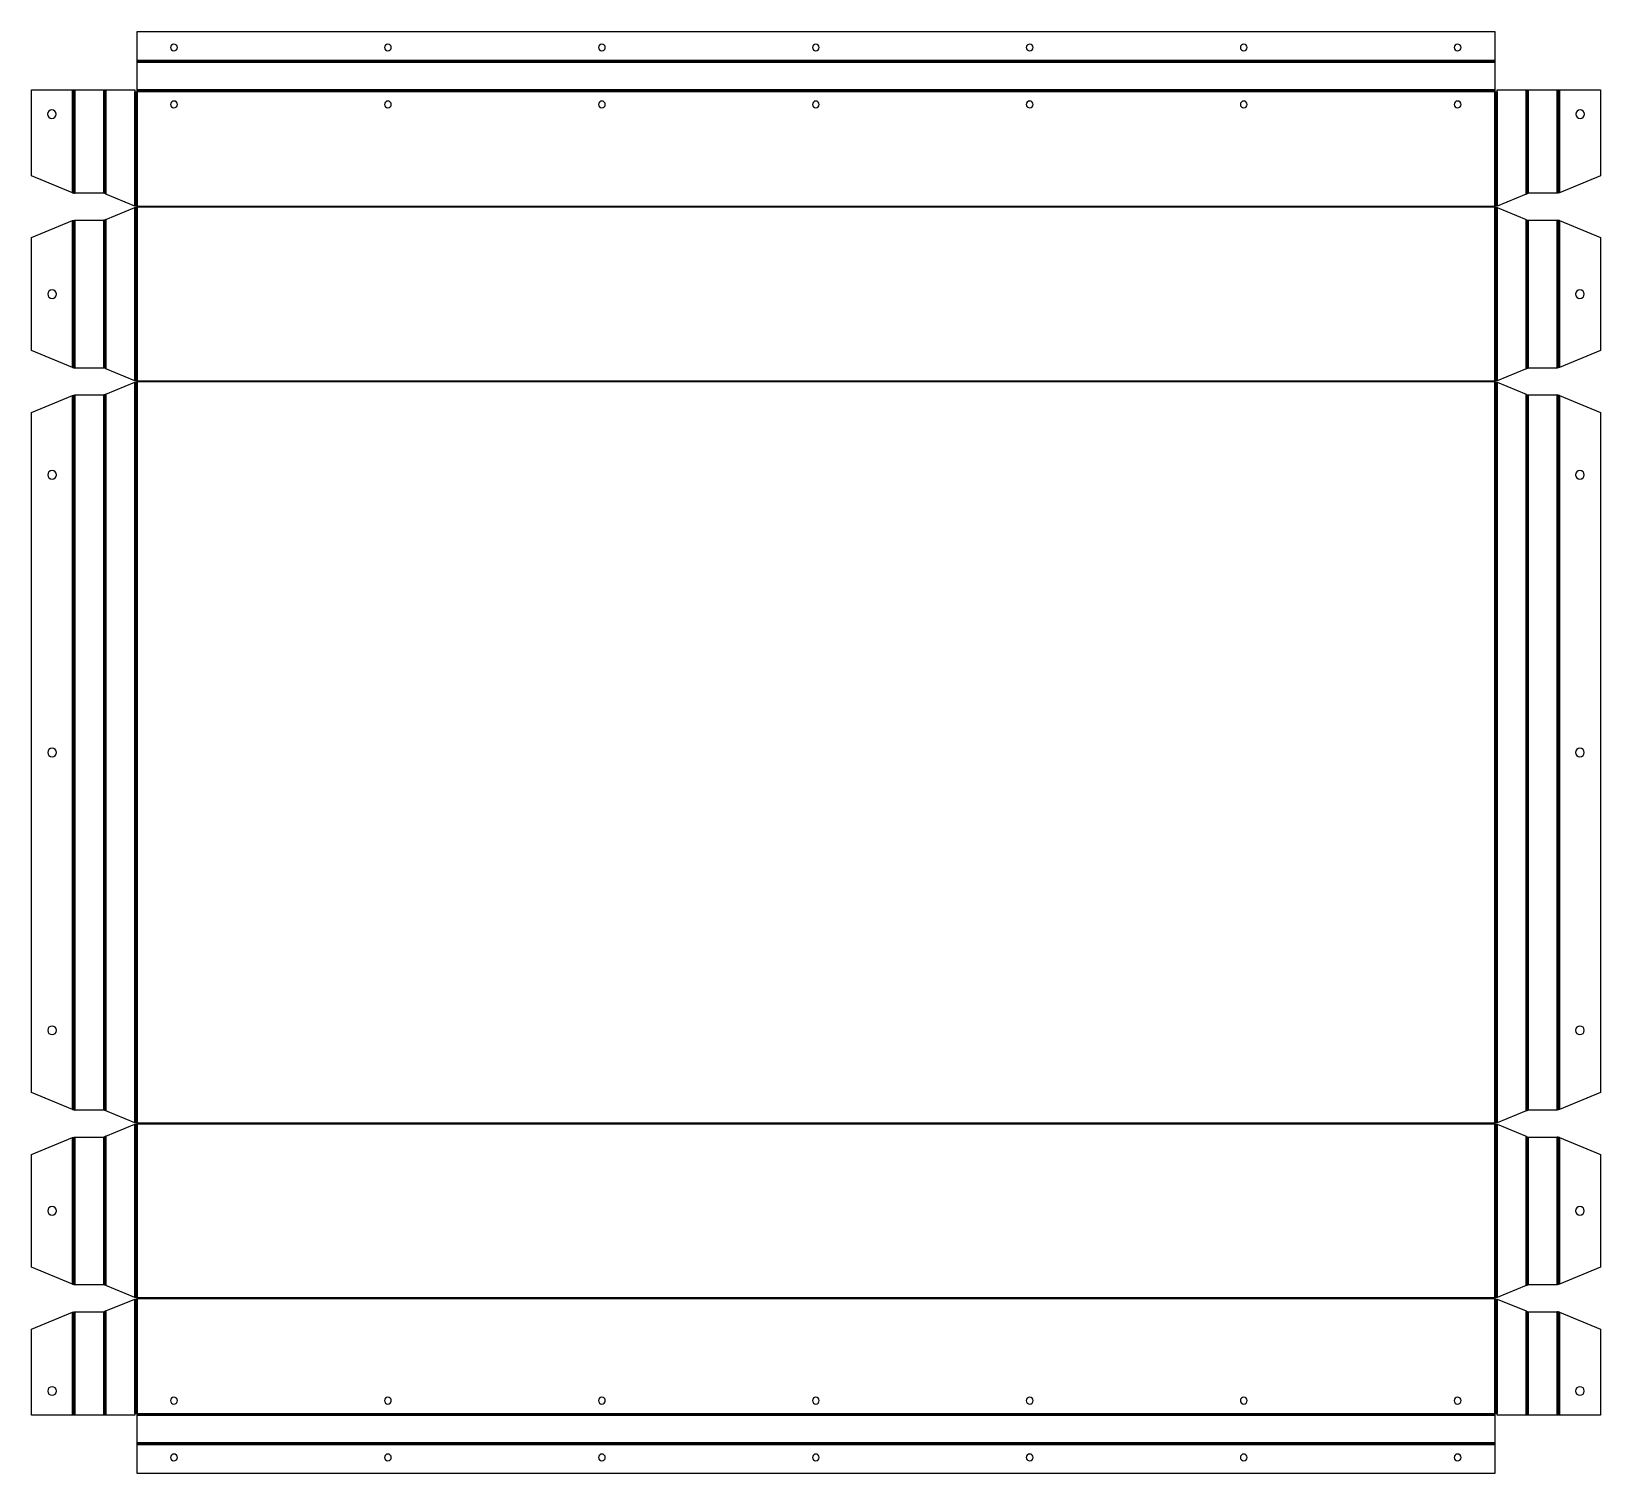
# Model space of a CAD drawing. Header units: millimetres. Extents: x -86 to 1186, y 0 to 1168.
import ezdxf

# ---------------------------------------------------------------- set-up
doc = ezdxf.new("R2010")
doc.units = ezdxf.units.MM

msp = doc.modelspace()

# ---------------------------------------------------------------- linework, layer by layer
at = {"layer": 'BEND'}
for p, q in [((1100.1, 1143.8), (0, 1143.8)), ((-51.3, 1037.1), (-51.3, 1120.8)), ((-26.1, 1120.8), (-26.1, 1036.8)), ((-0.9, 1119.2), (-0.9, 1026.6)), ((1100.1, 1120.1), (0, 1120.1)), ((1101, 1026.6), (1101, 1119.2)), ((1126.2, 1036.8), (1126.2, 1120.8)), ((1151.4, 1120.8), (1151.4, 1037.1)), ((-0.9, 1025.5), (-0.9, 885)), ((1100.1, 1026), (0, 1026)), ((1101, 885), (1101, 1025.5)), ((-51.3, 895.5), (-51.3, 1015)), ((-26.1, 1015.3), (-26.1, 895.3)), ((1126.2, 895.3), (1126.2, 1015.3)), ((1151.4, 1015), (1151.4, 895.5)), ((-0.9, 884), (-0.9, 284)), ((1100.1, 884.5), (0, 884.5)), ((1101, 284), (1101, 884)), ((-51.3, 294.5, 0), (-51.3, 873.5, 0)), ((-26.1, 873.8), (-26.1, 294.2)), ((1126.2, 294.2), (1126.2, 873.8)), ((1151.4, 873.5), (1151.4, 294.5)), ((-0.9, 283), (-0.9, 142.5)), ((0, 283.5), (1100.1, 283.5)), ((1101, 142.5), (1101, 283)), ((-51.3, 153), (-51.3, 272.5)), ((-26.1, 272.8), (-26.1, 152.7)), ((1126.2, 152.7), (1126.2, 272.8, 0)), ((1151.4, 272.5), (1151.4, 153)), ((-0.9, 141.5), (-0.9, 48.8)), ((0, 142), (1100.1, 142)), ((1101, 48.8), (1101, 141.5)), ((-51.3, 47.2), (-51.3, 131)), ((-26.1, 131.3), (-26.1, 47.2)), ((1126.2, 47.2), (1126.2, 131.3)), ((1151.4, 131), (1151.4, 47.2)), ((0, 47.9), (1100.1, 47.9)), ((0, 24.3), (1100.1, 24.3))]:
    msp.add_line(p, q, dxfattribs=at)
at = {"layer": 'BEND_EXTENT'}
for p, q in [((0, 1144.7), (1100.1, 1144.7)), ((1100.1, 1142.8), (0, 1142.8)), ((-52.2, 1037.3), (-52.2, 1120.8)), ((-50.4, 1120.8), (-50.4, 1037)), ((-27, 1037), (-27, 1120.8)), ((-25.2, 1120.8), (-25.2, 1036.3)), ((-1.8, 1026.6), (-1.8, 1119.2)), ((0, 1121), (1100.1, 1121)), ((1101.9, 1119.2), (1101.9, 1026.6)), ((1125.3, 1036.3), (1125.3, 1120.8)), ((1127.1, 1120.8), (1127.1, 1037)), ((1150.5, 1037), (1150.5, 1120.8)), ((1152.3, 1120.8), (1152.3, 1037.3)), ((-1.8, 885.1), (-1.8, 1025.5)), ((1101.9, 1025.5), (1101.9, 885.1)), ((-52.2, 895.8), (-52.2, 1014.8)), ((-50.4, 1015.1), (-50.4, 895.4)), ((-27, 895.4), (-27, 1015.1)), ((-25.2, 1015.8), (-25.2, 894.8)), ((1125.3, 894.8), (1125.3, 1015.8)), ((1127.1, 1015.1), (1127.1, 895.4)), ((1150.5, 895.4), (1150.5, 1015.1)), ((1152.3, 1014.8), (1152.3, 895.8)), ((-1.8, 284.1), (-1.8, 884)), ((1101.9, 884), (1101.9, 284.1)), ((-52.2, 294.8), (-52.2, 873.3)), ((-50.4, 873.6), (-50.4, 294.4)), ((-27, 294.4), (-27, 873.6)), ((-25.2, 874.3), (-25.2, 293.8)), ((1125.3, 293.8), (1125.3, 874.3)), ((1127.1, 873.6), (1127.1, 294.4)), ((1150.5, 294.4), (1150.5, 873.6)), ((1152.3, 873.3), (1152.3, 294.8)), ((-1.8, 142.6), (-1.8, 283)), ((1101.9, 283), (1101.9, 142.6)), ((-52.2, 153.3), (-52.2, 272.3)), ((-50.4, 272.6), (-50.4, 152.9)), ((-27, 152.9), (-27, 272.6)), ((-25.2, 273.3), (-25.2, 152.3)), ((1125.3, 152.3), (1125.3, 273.3)), ((1127.1, 272.6), (1127.1, 152.9)), ((1150.5, 152.9), (1150.5, 272.6)), ((1152.3, 272.3), (1152.3, 153.3)), ((-1.8, 48.8), (-1.8, 141.4)), ((1101.9, 141.4), (1101.9, 48.8)), ((-52.2, 47.2), (-52.2, 130.8)), ((-50.4, 131.1), (-50.4, 47.2)), ((-27, 47.2), (-27, 131.1)), ((-25.2, 131.8), (-25.2, 47.2)), ((1125.3, 47.2), (1125.3, 131.8)), ((1127.1, 131.1), (1127.1, 47.2)), ((1150.5, 47.2), (1150.5, 131.1)), ((1152.3, 130.8), (1152.3, 47.2)), ((1100.1, 47), (0, 47)), ((0, 25.2), (1100.1, 25.2)), ((1100.1, 23.4), (0, 23.4))]:
    msp.add_line(p, q, dxfattribs=at)
for points in [[(1100.1, 1119.2), (0, 1119.2), (0, 1026.5), (1100.1, 1026.5)], [(0, 1025.6), (0, 885), (1100.1, 885), (1100.1, 1025.6)], [(0, 884.1), (0, 284), (1100.1, 284), (1100.1, 884.1)], [(1100.1, 142.5), (1100.1, 283.1), (0, 283.1), (0, 142.5)], [(0, 48.8), (1100.1, 48.8), (1100.1, 141.6), (0, 141.6)]]:
    msp.add_lwpolyline(points, close=True, dxfattribs=at)
at = {"layer": 'INTERIOR_PROFILES', "extrusion": (0, 0, -1)}
for centre, radius in [((-29.9, 1155), 2.75), ((-203.2, 1155), 2.75), ((-376.6, 1155), 2.75), ((-549.9, 1155), 2.75), ((-723.2, 1155), 2.75), ((-896.6, 1155), 2.75), ((-1069.9, 1155), 2.75), ((-29.9, 1108.9), 2.75), ((-203.2, 1108.9), 2.75), ((-376.6, 1108.9), 2.75), ((-549.9, 1108.9), 2.75), ((-723.2, 1108.9), 2.75), ((-896.6, 1108.9), 2.75), ((-1069.9, 1108.9), 2.75), ((69, 1101.1), 3.5), ((-1169.1, 1101.1), 3.5), ((68.9, 955.3), 3.5), ((-1169, 955.3), 3.5), ((68.9, 809), 3.5), ((-1169, 809), 3.5), ((68.9, 584), 3.5), ((-1169, 584), 3.5), ((68.9, 359), 3.5), ((-1169, 359), 3.5), ((68.9, 212.8), 3.5), ((-1169, 212.8), 3.5), ((68.9, 66.9), 3.5), ((-1169, 66.9), 3.5), ((-29.9, 59.1), 2.75), ((-203.2, 59.1), 2.75), ((-376.6, 59.1), 2.75), ((-549.9, 59.1), 2.75), ((-723.2, 59.1), 2.75), ((-896.6, 59.1), 2.75), ((-1069.9, 59.1), 2.75), ((-29.9, 13.1), 2.75), ((-203.2, 13.1), 2.75), ((-376.6, 13.1), 2.75), ((-549.9, 13.1), 2.75), ((-723.2, 13.1), 2.75), ((-896.6, 13.1), 2.75), ((-1069.9, 13.1), 2.75)]:
    msp.add_circle(centre, radius, dxfattribs=at)
at = {"layer": 'OUTER_PROFILES'}
for p, q in [((0, 1119.2), (0, 1168.1)), ((0, 1168.1), (1100.1, 1168.1)), ((1100.1, 1168.1), (1100.1, 1119.2)), ((-85.6, 1051.1), (-85.6, 1120.8)), ((-85.6, 1120.8), (-1.8, 1120.8)), ((-1.8, 1120.8), (-1.8, 1119.2)), ((-1.8, 1119.2), (0, 1119.2)), ((1100.1, 1119.2), (1101.9, 1119.2)), ((1101.9, 1119.2), (1101.9, 1120.8)), ((1101.9, 1120.8), (1185.7, 1120.8)), ((1185.7, 1120.8), (1185.7, 1051.1)), ((-52.2, 1037.3), (-85.6, 1051.1)), ((1185.7, 1051.1), (1152.3, 1037.3)), ((-27, 1037), (-50.4, 1037)), ((-1.8, 1026.6), (-25.2, 1036.3)), ((1125.3, 1036.3), (1101.9, 1026.6)), ((1150.5, 1037), (1127.1, 1037)), ((-25.2, 1015.8), (-1.8, 1025.5)), ((0, 1026.5), (-1.8, 1026.6)), ((-1.8, 1025.5), (0, 1025.6)), ((0, 1025.6), (0, 1026.5)), ((1101.9, 1026.6), (1100.1, 1026.5)), ((1100.1, 1026.5), (1100.1, 1025.6)), ((1100.1, 1025.6), (1101.9, 1025.5)), ((1101.9, 1025.5), (1125.3, 1015.8)), ((-85.6, 1001), (-52.2, 1014.8)), ((-50.4, 1015.1), (-27, 1015.1)), ((1127.1, 1015.1), (1150.5, 1015.1)), ((1152.3, 1014.8), (1185.7, 1001)), ((-85.6, 909.6), (-85.6, 1001)), ((1185.7, 1001), (1185.7, 909.6)), ((-52.2, 895.8), (-85.6, 909.6)), ((1185.7, 909.6), (1152.3, 895.8)), ((-27, 895.4), (-50.4, 895.4)), ((-1.8, 885.1), (-25.2, 894.8)), ((1125.3, 894.8), (1101.9, 885.1)), ((1150.5, 895.4), (1127.1, 895.4)), ((-25.2, 874.3), (-1.8, 884)), ((0, 885), (-1.8, 885.1)), ((-1.8, 884), (0, 884.1)), ((0, 884.1), (0, 885)), ((1101.9, 885.1), (1100.1, 885)), ((1100.1, 885), (1100.1, 884.1)), ((1100.1, 884.1), (1101.9, 884)), ((1101.9, 884), (1125.3, 874.3)), ((-85.6, 859.4), (-52.2, 873.3)), ((-50.4, 873.6), (-27, 873.6)), ((1127.1, 873.6), (1150.5, 873.6)), ((1152.3, 873.3), (1185.7, 859.4)), ((-85.6, 308.6), (-85.6, 859.4)), ((1185.7, 859.4), (1185.7, 308.6)), ((-52.2, 294.8), (-85.6, 308.6)), ((1185.7, 308.6), (1152.3, 294.8)), ((-27, 294.4), (-50.4, 294.4)), ((-1.8, 284.1), (-25.2, 293.8)), ((1125.3, 293.8), (1101.9, 284.1)), ((1150.5, 294.4), (1127.1, 294.4)), ((-25.2, 273.3), (-1.8, 283)), ((0, 284), (-1.8, 284.1)), ((-1.8, 283), (0, 283.1)), ((0, 283.1), (0, 284)), ((1101.9, 284.1), (1100.1, 284)), ((1100.1, 284), (1100.1, 283.1)), ((1100.1, 283.1), (1101.9, 283)), ((1101.9, 283), (1125.3, 273.3)), ((-85.6, 258.4), (-52.2, 272.3)), ((-50.4, 272.6), (-27, 272.6)), ((1127.1, 272.6), (1150.5, 272.6)), ((1152.3, 272.3), (1185.7, 258.4)), ((-85.6, 167.1), (-85.6, 258.4)), ((1185.7, 258.4), (1185.7, 167.1)), ((-52.2, 153.3), (-85.6, 167.1)), ((1185.7, 167.1), (1152.3, 153.3)), ((-27, 152.9), (-50.4, 152.9)), ((1150.5, 152.9), (1127.1, 152.9)), ((-1.8, 142.6), (-25.2, 152.3)), ((-25.2, 131.8), (-1.8, 141.4)), ((0, 142.5), (-1.8, 142.6)), ((-1.8, 141.4), (0, 141.6)), ((0, 141.6), (0, 142.5)), ((1101.9, 142.6), (1100.1, 142.5)), ((1100.1, 142.5), (1100.1, 141.6)), ((1100.1, 141.6), (1101.9, 141.4)), ((1125.3, 152.3), (1101.9, 142.6)), ((1101.9, 141.4), (1125.3, 131.8)), ((-85.6, 116.9), (-52.2, 130.8)), ((-50.4, 131.1), (-27, 131.1)), ((1127.1, 131.1), (1150.5, 131.1)), ((1152.3, 130.8), (1185.7, 116.9)), ((-85.6, 47.2), (-85.6, 116.9)), ((1185.7, 116.9), (1185.7, 47.2)), ((-1.8, 47.2), (-85.6, 47.2)), ((0, 48.8), (-1.8, 48.8)), ((-1.8, 48.8), (-1.8, 47.2)), ((0, 0), (0, 48.8)), ((1101.9, 48.8), (1100.1, 48.8)), ((1100.1, 48.8), (1100.1, 0)), ((1101.9, 47.2), (1101.9, 48.8)), ((1185.7, 47.2), (1101.9, 47.2)), ((1100.1, 0), (0, 0))]:
    msp.add_line(p, q, dxfattribs=at)
for points in [[(-52.2, 1037.3), (-51.6, 1037.1), (-51, 1037), (-50.4, 1037)], [(-25.2, 1036.3), (-25.8, 1036.6), (-26.4, 1037), (-27, 1037)], [(1125.3, 1036.3), (1125.9, 1036.6), (1126.5, 1037), (1127.1, 1037)], [(1152.3, 1037.3), (1151.7, 1037.1), (1151.1, 1037), (1150.5, 1037)], [(-52.2, 1014.8), (-51.6, 1015), (-51, 1015.1), (-50.4, 1015.1)], [(-25.2, 1015.8), (-25.8, 1015.4), (-26.4, 1015.1), (-27, 1015.1)], [(1125.3, 1015.8), (1125.9, 1015.4), (1126.5, 1015.1), (1127.1, 1015.1)], [(1152.3, 1014.8), (1151.7, 1015), (1151.1, 1015.1), (1150.5, 1015.1)], [(-52.2, 895.8), (-51.6, 895.6), (-51, 895.4), (-50.4, 895.4)], [(-25.2, 894.8), (-25.8, 895.1), (-26.4, 895.4), (-27, 895.4)], [(1125.3, 894.8), (1125.9, 895.1), (1126.5, 895.4), (1127.1, 895.4)], [(1152.3, 895.8), (1151.7, 895.6), (1151.1, 895.4), (1150.5, 895.4)], [(-52.2, 873.3), (-51.6, 873.5), (-51, 873.6), (-50.4, 873.6)], [(-25.2, 874.3), (-25.8, 873.9), (-26.4, 873.6), (-27, 873.6)], [(1125.3, 874.3), (1125.9, 873.9), (1126.5, 873.6), (1127.1, 873.6)], [(1152.3, 873.3), (1151.7, 873.5), (1151.1, 873.6), (1150.5, 873.6)], [(-52.2, 294.8), (-51.6, 294.6), (-51, 294.4), (-50.4, 294.4)], [(-25.2, 293.8), (-25.8, 294.1), (-26.4, 294.4), (-27, 294.4)], [(1125.3, 293.8), (1125.9, 294.1), (1126.5, 294.4), (1127.1, 294.4)], [(1152.3, 294.8), (1151.7, 294.6), (1151.1, 294.4), (1150.5, 294.4)], [(-52.2, 272.3), (-51.6, 272.5), (-51, 272.6), (-50.4, 272.6)], [(-25.2, 273.3), (-25.8, 272.9), (-26.4, 272.6), (-27, 272.6)], [(1125.3, 273.3), (1125.9, 272.9), (1126.5, 272.6), (1127.1, 272.6)], [(1152.3, 272.3), (1151.7, 272.5), (1151.1, 272.6), (1150.5, 272.6)], [(-52.2, 153.3), (-51.6, 153.1), (-51, 152.9), (-50.4, 152.9)], [(-25.2, 152.3), (-25.8, 152.6), (-26.4, 152.9), (-27, 152.9)], [(1125.3, 152.3), (1125.9, 152.6), (1126.5, 152.9), (1127.1, 152.9)], [(1152.3, 153.3), (1151.7, 153.1), (1151.1, 152.9), (1150.5, 152.9)], [(-52.2, 130.8), (-51.6, 130.9), (-51, 131.1), (-50.4, 131.1)], [(-25.2, 131.8), (-25.8, 131.4), (-26.4, 131.1), (-27, 131.1)], [(1125.3, 131.8), (1125.9, 131.4), (1126.5, 131.1), (1127.1, 131.1)], [(1152.3, 130.8), (1151.7, 130.9), (1151.1, 131.1), (1150.5, 131.1)]]:
    msp.add_open_spline(points, degree=3, dxfattribs=at)

doc.saveas('drawing.dxf')
